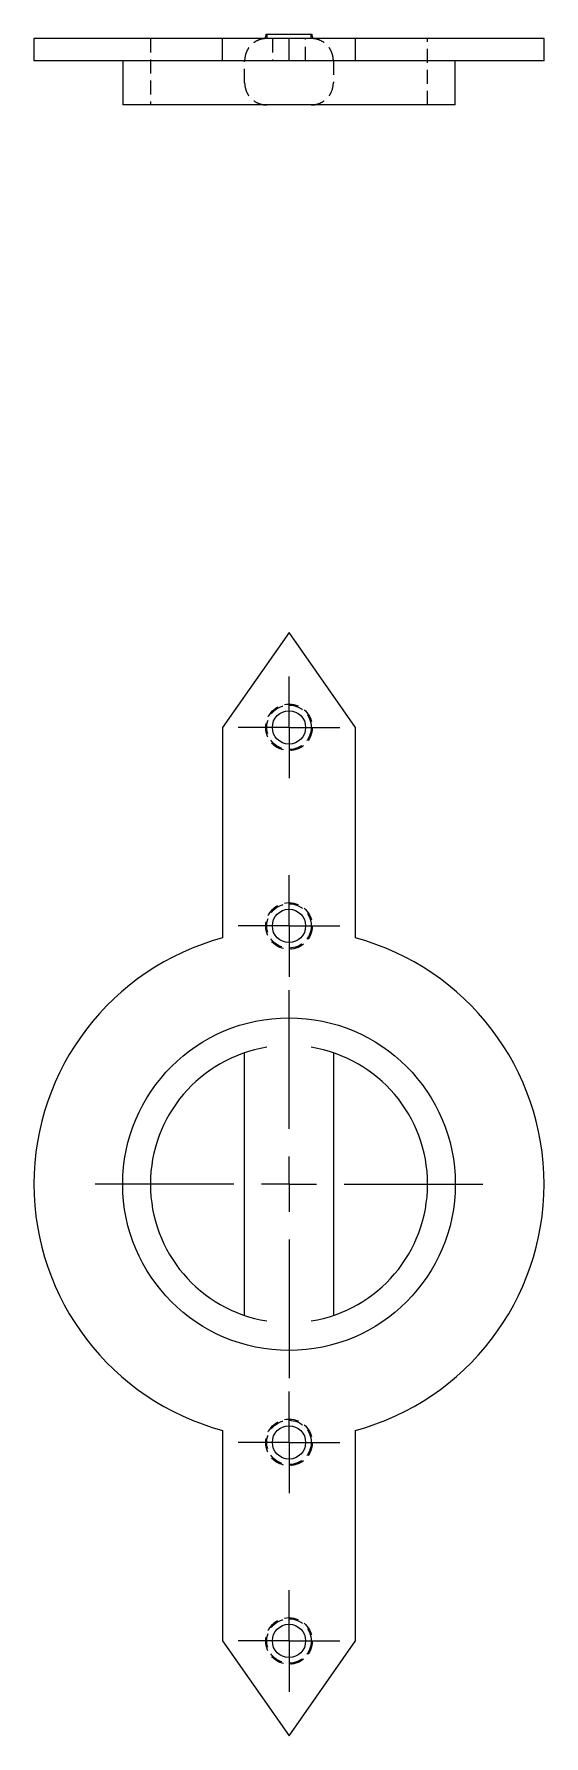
# Model space of a CAD drawing. Header units: millimetres. Extents: x 60 to 226, y 7 to 161.
# Drawn here: x 59.9 to 106.1, y 7 to 161.2 of the extents above.
import ezdxf

# ---------------------------------------------------------------- set-up
doc = ezdxf.new("R2010")
doc.units = ezdxf.units.MM
doc.linetypes.add('HIDDEN', pattern=[1.905, 1.27, -0.635])
doc.layers.add('10', color=7, linetype='Continuous')

# ---------------------------------------------------------------- blocks, each defined once
blk = doc.blocks.new('SW_CENTERMARKSYMBOL_0')
at = {"layer": '10', "color": 0}
for p, q in [((0, 5), (0, 17.57)), ((0, 0), (0, 2.5)), ((-5, 0), (-17.57, 0)), ((0, 0), (-2.5, 0)), ((0, 0), (0, -2.5)), ((0, 0), (2.5, 0)), ((5, 0), (17.57, 0)), ((0, -5), (0, -17.57))]:
    blk.add_line(p, q, dxfattribs=at)
blk = doc.blocks.new('SW_CENTERMARKSYMBOL_1')
at = {"layer": '10', "color": 0}
for p, q in [((0, 2.5), (0, 4.61)), ((0, 0), (0, 2.5)), ((-2.5, 0), (-4.61, 0)), ((0, 0), (-2.5, 0)), ((0, 0), (0, -2.5)), ((0, 0), (2.5, 0)), ((2.5, 0), (4.61, 0)), ((0, -2.5), (0, -4.61))]:
    blk.add_line(p, q, dxfattribs=at)
blk = doc.blocks.new('SW_CENTERMARKSYMBOL_2')
at = {"layer": '10', "color": 0}
for p, q in [((0, 2.5), (0, 4.61)), ((0, 0), (0, 2.5)), ((-2.5, 0), (-4.61, 0)), ((0, 0), (-2.5, 0)), ((0, 0), (0, -2.5)), ((0, 0), (2.5, 0)), ((2.5, 0), (4.61, 0)), ((0, -2.5), (0, -4.61))]:
    blk.add_line(p, q, dxfattribs=at)
blk = doc.blocks.new('SW_CENTERMARKSYMBOL_3')
at = {"layer": '10', "color": 0}
for p, q in [((0, 2.5), (0, 4.61)), ((0, 0), (0, 2.5)), ((-2.5, 0), (-4.61, 0)), ((0, 0), (-2.5, 0)), ((0, 0), (0, -2.5)), ((0, 0), (2.5, 0)), ((2.5, 0), (4.61, 0)), ((0, -2.5), (0, -4.61))]:
    blk.add_line(p, q, dxfattribs=at)
blk = doc.blocks.new('SW_CENTERMARKSYMBOL_4')
at = {"layer": '10', "color": 0}
for p, q in [((0, 2.5), (0, 4.61)), ((0, 0), (0, 2.5)), ((-2.5, 0), (-4.61, 0)), ((0, 0), (-2.5, 0)), ((0, 0), (0, -2.5)), ((0, 0), (2.5, 0)), ((2.5, 0), (4.61, 0)), ((0, -2.5), (0, -4.61))]:
    blk.add_line(p, q, dxfattribs=at)

msp = doc.modelspace()

# ---------------------------------------------------------------- linework, layer by layer
at = {"color": 7, "linetype": 'Continuous', "lineweight": 25}
for p, q in [((59.89, 160.81), (59.89, 158.8)), ((76.97, 160.81), (59.89, 160.81)), ((76.97, 158.8), (76.97, 160.81)), ((83, 160.81), (76.97, 160.81)), ((80.89, 161.21), (80.89, 161.01)), ((80.89, 161.21), (85.11, 161.21)), ((83, 158.8), (83, 160.81)), ((89.03, 160.81), (83, 160.81)), ((85.11, 161.01), (85.11, 161.21)), ((89.03, 158.8), (89.03, 160.81)), ((106.11, 160.81), (89.03, 160.81)), ((106.11, 158.8), (106.11, 160.81)), ((76.97, 158.8), (59.89, 158.8)), ((67.93, 158.8), (67.93, 154.79)), ((83, 158.8), (76.97, 158.8)), ((89.03, 158.8), (83, 158.8)), ((106.11, 158.8), (89.03, 158.8)), ((98.07, 154.79), (98.07, 158.8)), ((98.07, 154.79), (67.93, 154.79)), ((83, 107), (76.97, 98.39)), ((89.03, 98.39), (83, 107)), ((76.97, 98.39), (76.97, 79.31)), ((89.03, 79.31), (89.03, 98.39)), ((78.98, 45.1), (78.98, 68.9)), ((87.02, 68.9), (87.02, 45.1)), ((76.97, 34.69), (76.97, 15.61)), ((89.03, 15.61), (89.03, 34.69)), ((76.97, 15.61), (83, 7)), ((83, 7), (89.03, 15.61))]:
    msp.add_line(p, q, dxfattribs=at)
at = {"color": 7, "linetype": 'HIDDEN', "lineweight": 18}
for p, q in [((70.44, 160.81), (70.44, 154.79)), ((80.99, 161.21), (80.99, 160.81)), ((81.49, 160.81), (81.49, 158.8)), ((84.51, 158.8), (84.51, 160.81)), ((85.01, 160.81), (85.01, 161.21)), ((95.56, 154.79), (95.56, 160.81)), ((78.98, 156.79), (78.98, 158.8)), ((87.02, 158.8), (87.02, 156.79))]:
    msp.add_line(p, q, dxfattribs=at)
for centre, radius in [((83, 98.39), 2.11), ((83, 98.39), 2.01), ((83, 80.4), 2.11), ((83, 80.4), 2.01), ((83, 33.6), 2.11), ((83, 33.6), 2.01), ((83, 15.61), 2.11), ((83, 15.61), 2.01)]:
    msp.add_circle(centre, radius, dxfattribs=at)
at = {"color": 7, "linetype": 'Continuous', "lineweight": 25}
for centre, radius in [((83, 98.39), 1.51), ((83, 80.4), 1.51), ((83, 57), 15.07), ((83, 33.6), 1.51), ((83, 15.61), 1.51)]:
    msp.add_circle(centre, radius, dxfattribs=at)
for centre, radius, start, end in [((80.69, 161.01), 0.201, 270, 0), ((85.31, 161.01), 0.201, 180, 270), ((83, 57), 23.11, 105.1217, 254.8783), ((83, 57), 23.11, 285.1217, 74.8783), ((83, 57), 12.56, 99.2069, 260.7931), ((83, 57), 12.56, 279.2069, 80.7931)]:
    msp.add_arc(centre, radius, start, end, dxfattribs=at)
at = {"color": 7, "linetype": 'HIDDEN', "lineweight": 18}
for points, knots in [([(80.99, 160.81), (80.86, 160.81), (80.73, 160.8), (80.47, 160.75), (80.35, 160.71), (80.1, 160.61), (79.99, 160.55), (79.77, 160.41), (79.67, 160.32), (79.48, 160.14), (79.4, 160.04), (79.25, 159.82), (79.19, 159.7), (79.04, 159.34), (78.98, 159.07), (78.98, 158.8)], [0, 0, 0, 0, 0.125, 0.125, 0.25, 0.25, 0.375, 0.375, 0.5, 0.5, 0.625, 0.625, 0.75, 0.75, 1, 1, 1, 1]), ([(87.02, 158.8), (87.02, 158.94), (87, 159.07), (86.95, 159.33), (86.91, 159.46), (86.81, 159.7), (86.75, 159.82), (86.6, 160.04), (86.52, 160.14), (86.24, 160.41), (86.02, 160.56), (85.66, 160.71), (85.53, 160.75), (85.27, 160.8), (85.14, 160.81), (85.01, 160.81)], [0, 0, 0, 0, 0.125, 0.125, 0.25, 0.25, 0.375, 0.375, 0.5, 0.5, 0.75, 0.75, 0.875, 0.875, 1, 1, 1, 1]), ([(78.98, 156.79), (78.98, 156.66), (79, 156.53), (79.05, 156.27), (79.09, 156.14), (79.19, 155.9), (79.25, 155.78), (79.4, 155.56), (79.48, 155.46), (79.76, 155.18), (79.98, 155.04), (80.34, 154.89), (80.47, 154.85), (80.73, 154.8), (80.86, 154.79), (80.99, 154.79)], [0, 0, 0, 0, 0.125, 0.125, 0.25, 0.25, 0.375, 0.375, 0.5, 0.5, 0.75, 0.75, 0.875, 0.875, 1, 1, 1, 1]), ([(85.01, 154.79), (85.14, 154.79), (85.27, 154.8), (85.53, 154.85), (85.65, 154.89), (85.9, 154.99), (86.01, 155.05), (86.23, 155.19), (86.33, 155.28), (86.52, 155.46), (86.6, 155.56), (86.75, 155.78), (86.81, 155.89), (86.96, 156.26), (87.02, 156.53), (87.02, 156.79)], [0, 0, 0, 0, 0.125, 0.125, 0.25, 0.25, 0.375, 0.375, 0.5, 0.5, 0.625, 0.625, 0.75, 0.75, 1, 1, 1, 1])]:
    msp.add_open_spline(points, degree=3, knots=knots, dxfattribs=at)

# ---------------------------------------------------------------- block references
at = {"layer": '10'}
for name, p in [('SW_CENTERMARKSYMBOL_1', (83, 98.39)), ('SW_CENTERMARKSYMBOL_2', (83, 80.4)), ('SW_CENTERMARKSYMBOL_0', (83, 57)), ('SW_CENTERMARKSYMBOL_3', (83, 33.6)), ('SW_CENTERMARKSYMBOL_4', (83, 15.61))]:
    msp.add_blockref(name, p, dxfattribs=at)

doc.saveas('drawing.dxf')
